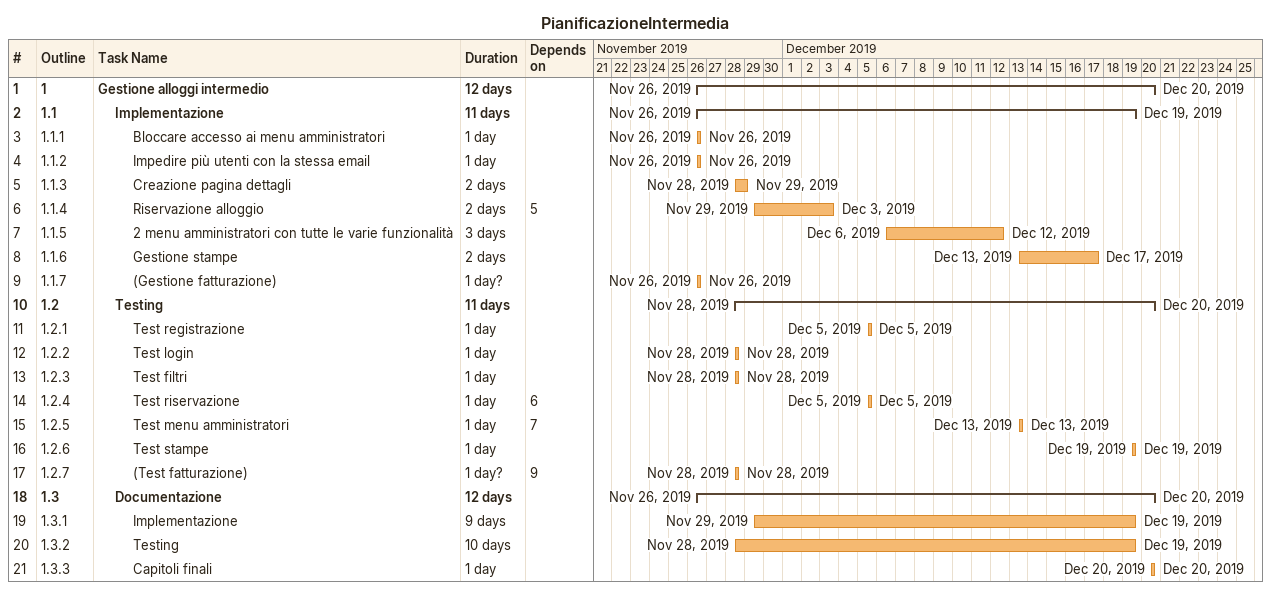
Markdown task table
PianificazioneIntermedia

| ID | WBS | Task | Duration | Start | Finish | Predecessors |
|---|---|---|---|---|---|---|
| 1 | 1 | **Gestione alloggi intermedio** | 12d | 2019-11-26 | 2019-12-20 |  |
| 2 | 1.1 | **Implementazione** | 11d | 2019-11-26 | 2019-12-19 |  |
| 3 | 1.1.1 | Bloccare accesso ai menu amministratori | 1d | 2019-11-26 | 2019-11-26 |  |
| 4 | 1.1.2 | Impedire più utenti con la stessa email | 1d | 2019-11-26 | 2019-11-26 |  |
| 5 | 1.1.3 | Creazione pagina dettagli | 2d | 2019-11-28 | 2019-11-29 |  |
| 6 | 1.1.4 | Riservazione alloggio | 2d | 2019-11-29 | 2019-12-03 | 5 |
| 7 | 1.1.5 | 2 menu amministratori con tutte le varie funzionalità | 3d | 2019-12-06 | 2019-12-12 |  |
| 8 | 1.1.6 | Gestione stampe | 2d | 2019-12-13 | 2019-12-17 |  |
| 9 | 1.1.7 | (Gestione fatturazione) | 1d? | 2019-11-26 | 2019-11-26 |  |
| 10 | 1.2 | **Testing** | 11d | 2019-11-28 | 2019-12-20 |  |
| 11 | 1.2.1 | Test registrazione | 1d | 2019-12-05 | 2019-12-05 |  |
| 12 | 1.2.2 | Test login | 1d | 2019-11-28 | 2019-11-28 |  |
| 13 | 1.2.3 | Test filtri | 1d | 2019-11-28 | 2019-11-28 |  |
| 14 | 1.2.4 | Test riservazione | 1d | 2019-12-05 | 2019-12-05 | 6 |
| 15 | 1.2.5 | Test menu amministratori | 1d | 2019-12-13 | 2019-12-13 | 7 |
| 16 | 1.2.6 | Test stampe | 1d | 2019-12-19 | 2019-12-19 |  |
| 17 | 1.2.7 | (Test fatturazione) | 1d? | 2019-11-28 | 2019-11-28 | 9 |
| 18 | 1.3 | **Documentazione** | 12d | 2019-11-26 | 2019-12-20 |  |
| 19 | 1.3.1 | Implementazione | 9d | 2019-11-29 | 2019-12-19 |  |
| 20 | 1.3.2 | Testing | 10d | 2019-11-28 | 2019-12-19 |  |
| 21 | 1.3.3 | Capitoli finali | 1d | 2019-12-20 | 2019-12-20 |  |
